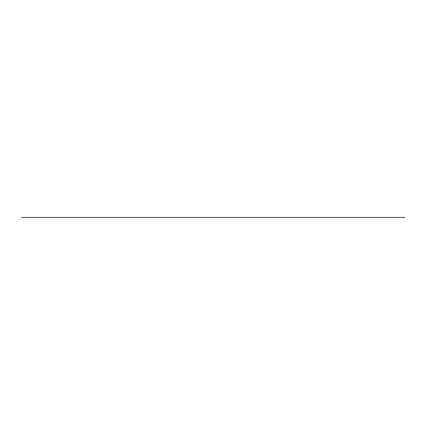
<?xml version="1.0" encoding="UTF-8"?>
<svg xmlns="http://www.w3.org/2000/svg" width="426" height="426" viewBox="0 0 426 426"><rect width="100%" height="100%" fill="white"/><g stroke="black" fill="none" stroke-linecap="round" stroke-linejoin="round"><path stroke-width="0.64" d="M21.3 217.276L404.7 217.276"/></g></svg>
